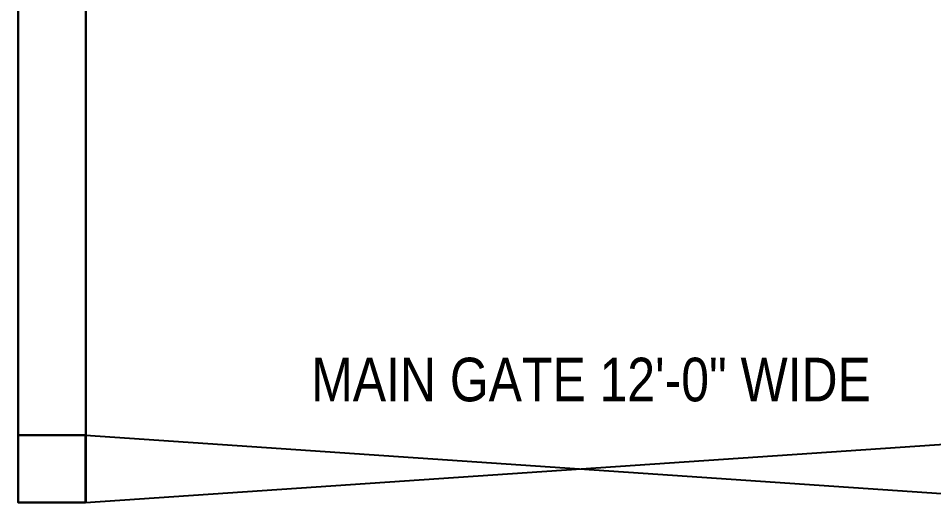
# Model space of a CAD drawing. Extents: x 187966 to 202201, y 659574 to 1343694.
# Drawn here: x 190407 to 190528.8, y 661828 to 661892.5 of the extents above; entities that cross this region are included whole.
import ezdxf

# ---------------------------------------------------------------- set-up
doc = ezdxf.new("R2010")
doc.units = 0
doc.header["$MEASUREMENT"] = 0
doc.layers.add('A-Wall', color=7, linetype='Continuous', lineweight=30)
doc.layers.add('Text', color=55, linetype='Continuous', lineweight=25)
doc.styles.get("Standard").update_dxf_attribs({"font": 'stylu.ttf', "height": 7})

msp = doc.modelspace()

# ---------------------------------------------------------------- linework, layer by layer
at = {"layer": 'A-Wall'}
for points in [[(190407.02, 662320.32), (190407.02, 661828.02)], [(190416.02, 662077.86), (190416.02, 661828.02)], [(190415.98, 661828.02), (190415.98, 661837.02), (190407.02, 661837.02), (190407.02, 661828.02), (190415.98, 661828.02)]]:
    msp.add_lwpolyline(points, dxfattribs=at)
at = {"layer": 'Text'}
msp.add_line((190415.98, 661837.02), (190547.82, 661828.02), dxfattribs=at)
msp.add_lwpolyline([(190415.98, 661828.02), (190547.82, 661837.02)], dxfattribs=at)

# ---------------------------------------------------------------- texts
at = {"layer": 'A-Wall', "insert": (190445.99, 661844.36), "char_height": 5.7945, "width": 124.274, "attachment_point": 4}
msp.add_mtext('{\\fArial Narrow|b0|i0|c1|p15;MAIN GATE 12\'-0" WIDE}', dxfattribs=at)

doc.saveas('drawing.dxf')
